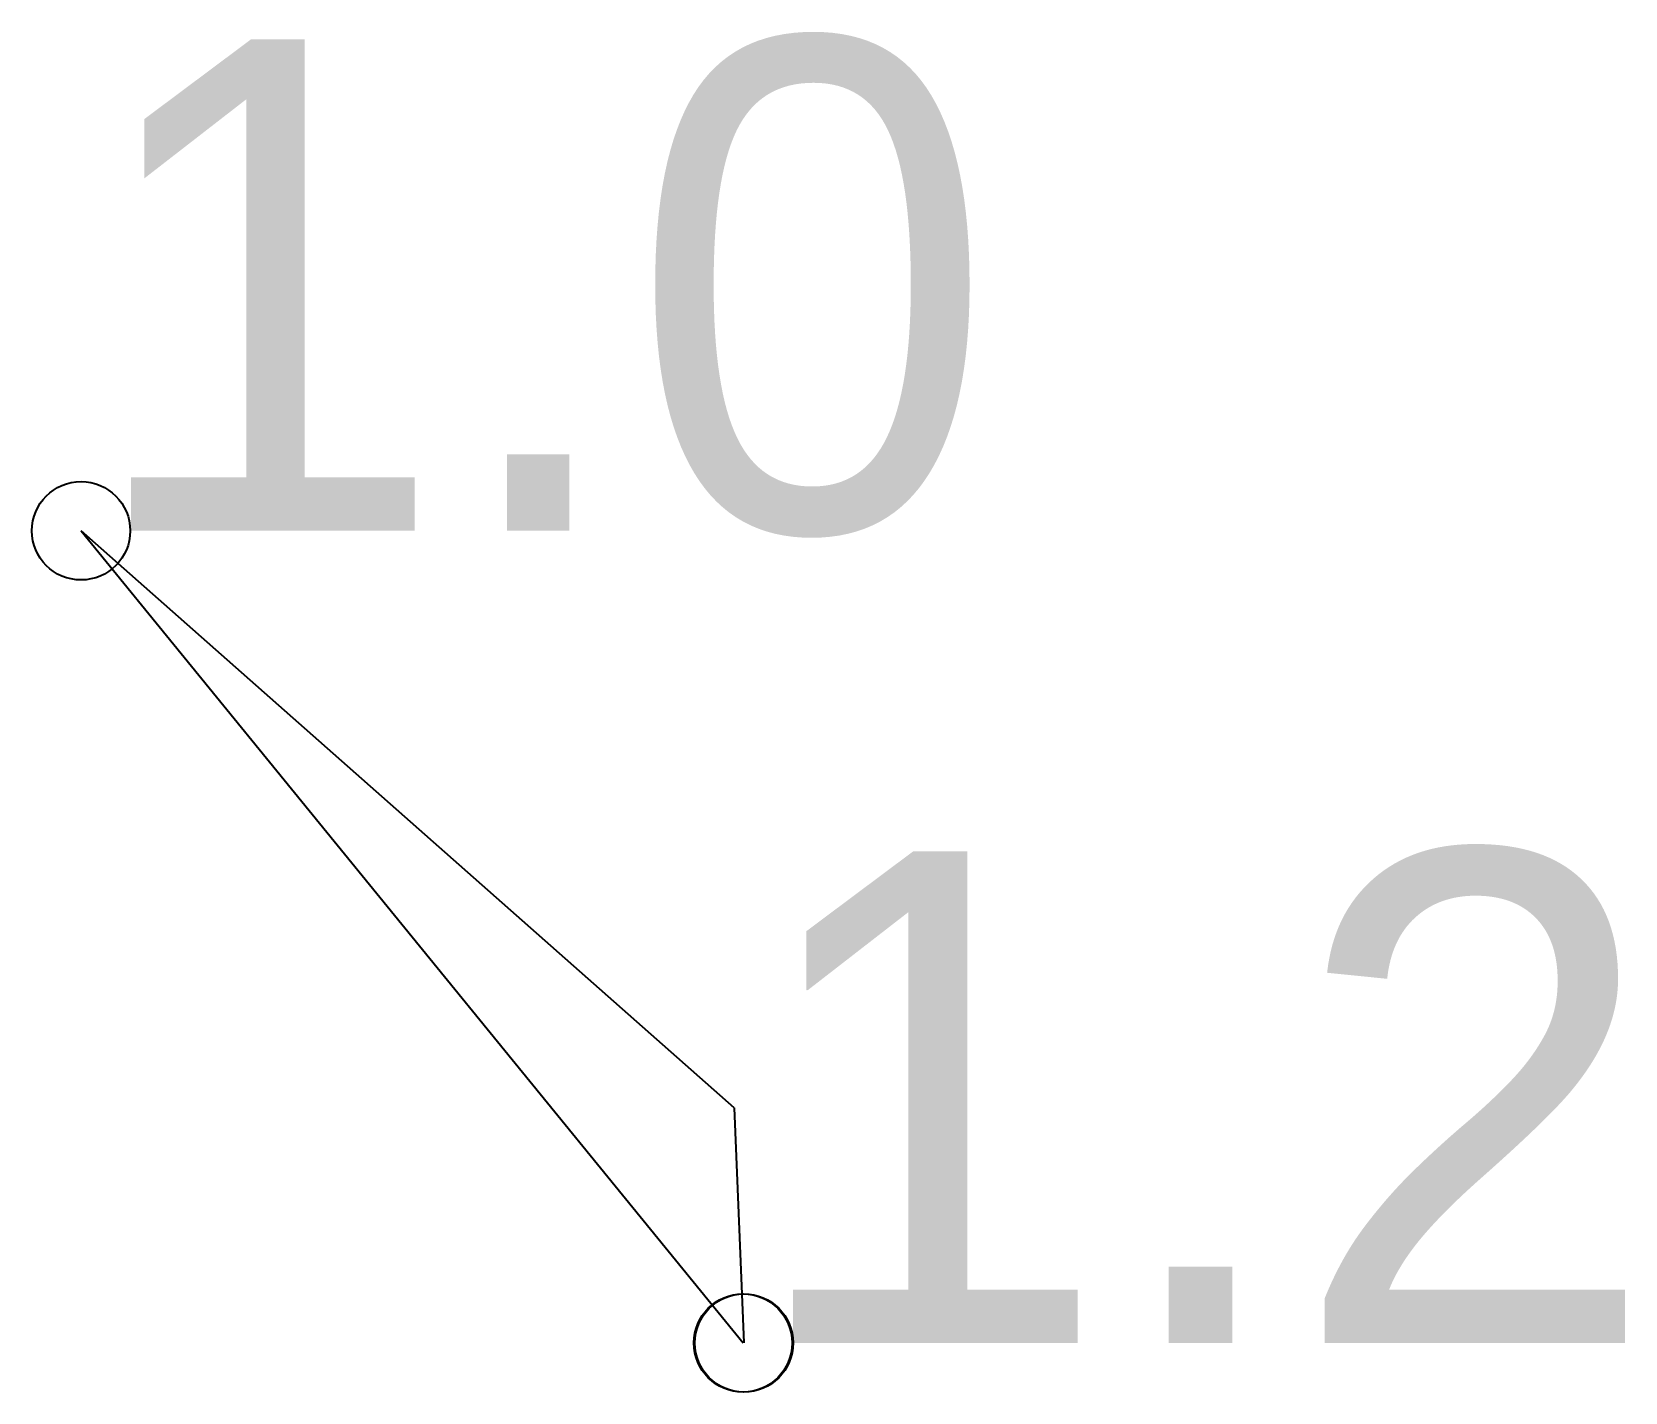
# Model space of a CAD drawing. Header units: millimetres. Extents: x -1.43 to 1.81, y -0.58 to 2.19.
import ezdxf

# ---------------------------------------------------------------- set-up
doc = ezdxf.new("R2010")
doc.units = ezdxf.units.MM

msp = doc.modelspace()

# ---------------------------------------------------------------- linework, layer by layer
at = {"layer": 'Shots', "color": 1}
for p, q in [((-1.328, 1.174), (0.018, -0.478)), ((0, 0), (-1.328, 1.174)), ((0, 0), (0.02, -0.478))]:
    msp.add_line(p, q, dxfattribs=at)
for centre in [(-1.328, 1.174), (0.018, -0.478), (0.02, -0.478)]:
    msp.add_circle(centre, 0.1, dxfattribs=at)

# ---------------------------------------------------------------- texts
at = {"layer": 'Label'}
for s, p in [('1.0', (-1.328, 1.174)), ('1.2', (0.018, -0.478)), ('1.2', (0.02, -0.478))]:
    msp.add_text(s, height=1, dxfattribs=at).set_placement(p)

doc.saveas('drawing.dxf')
